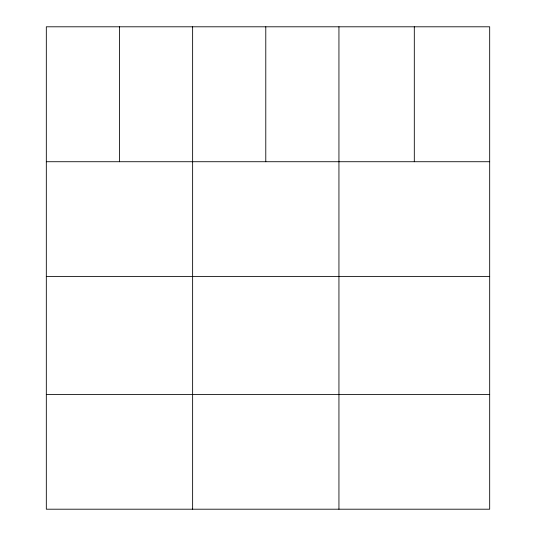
<?xml version="1.0" encoding="UTF-8"?>
<svg xmlns="http://www.w3.org/2000/svg" width="536" height="536" viewBox="0 0 536 536"><rect width="100%" height="100%" fill="white"/><g stroke="black" fill="none" stroke-linecap="round" stroke-linejoin="round"><path stroke-width="0.8" d="M489.683 161.725L489.683 509.2L46.317 509.2L46.317 26.8L489.683 26.8L489.683 161.725L46.317 161.725M46.317 276.395L489.683 276.395M46.317 394.536L489.683 394.536M414.308 26.8L414.308 161.725M338.94 26.8L338.94 509.2M265.782 26.8L265.782 161.725M192.632 26.8L192.632 509.2M119.474 26.8L119.474 161.725"/></g></svg>
